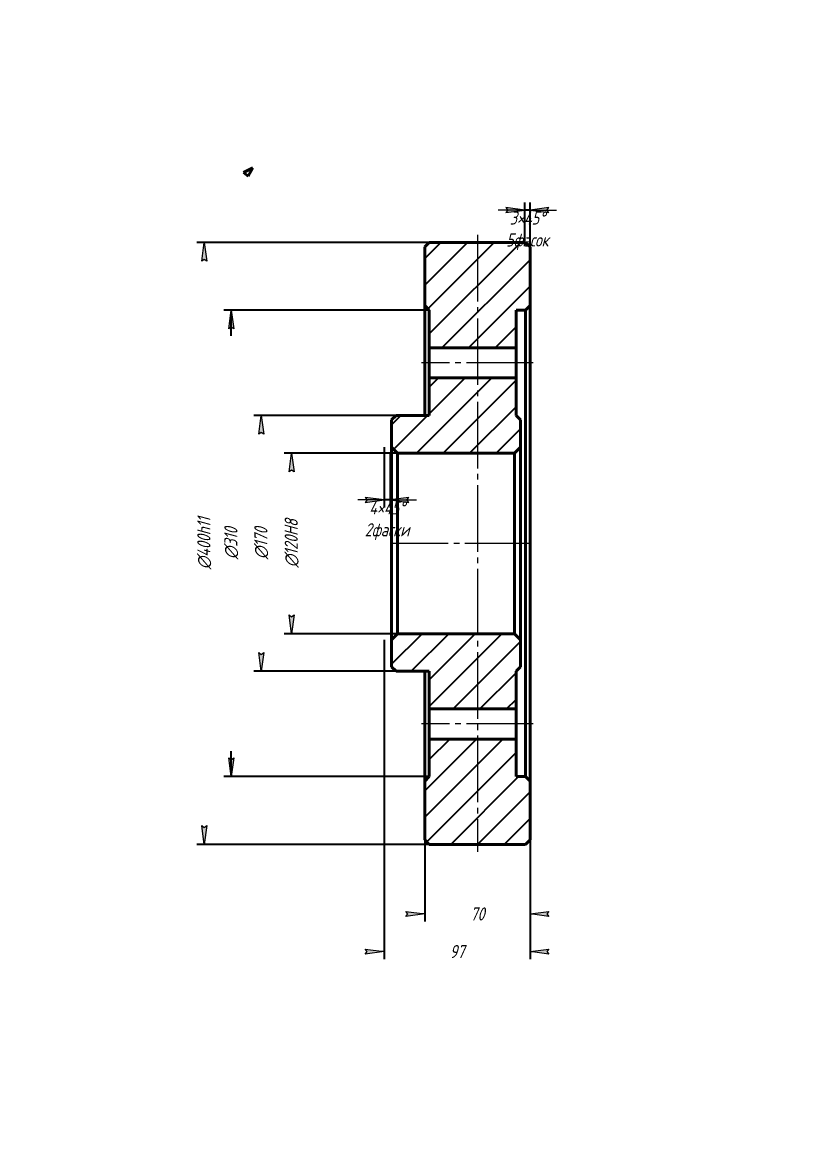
# Model space of a CAD drawing. Header units: millimetres. Extents: x 0 to 420, y 0 to 297.
# Drawn here: x 0 to 210, y 0 to 297 of the extents above; entities that cross this region are included whole.
import ezdxf

# ---------------------------------------------------------------- set-up
doc = ezdxf.new("R2010")
doc.units = ezdxf.units.MM
for name, pattern in [('K5LT_AXLED', [22.18520736694336, 17.68520736694336, -1.5, 1.5, -1.5]), ('K5LT_BASIC', [0]), ('K5LT_THIN', [0])]:
    doc.linetypes.add(name, pattern=pattern)
doc.layers.add('Системный слой', color=7, linetype='Continuous')
doc.styles.add('KDIMTEXTSTYLE', font='GOST_AU.SHX', dxfattribs={"width": 0.96, "oblique": 15, "height": 5})
doc.dimstyles.new('KDIMSTYLE (0.40)', dxfattribs={"dimtxt": 5, "dimasz": 1, "dimexe": 2, "dimexo": 0.0625, "dimgap": 1, "dimtad": 1, "dimlfac": 2.5, "dimtxsty": 'KDIMTEXTSTYLE', "dimsah": 1, "dimcen": 0.09, "dimdle": 1, "dimadec": 0, "dimazin": 0, "dimtfac": 0.667, "dimtmove": 0, "dimatfit": 3, "dimfxl": 1, "dimtvp": 1, "dimtolj": 1, "dimtzin": 0, "dimarcsym": 0})

# ---------------------------------------------------------------- blocks, each defined once
blk = doc.blocks.new('U8')
at = {"layer": 'Системный слой', "color": 150, "linetype": 'K5LT_BASIC', "lineweight": 40, "true_color": 0x0080ff}
for p, q in [((106.9049927277453, 192.5000740397523), (106.9049927277453, 221.7000740397523)), ((106.9049927277453, 95.30007403975229), (106.9049927277453, 124.5000740397523))]:
    blk.add_line(p, q, dxfattribs=at)
blk = doc.blocks.new('KDIMARROW_01')
at = {"layer": 'Системный слой'}
blk.add_hatch(color=0, dxfattribs=at).paths.add_polyline_path([(-5, -0.6582624912261956), (0, 0), (-5, 0.658262491226197), (-4.5, 5.51091059616309e-16)])
at = {"layer": 'Системный слой', "color": 0, "linetype": 'K5LT_THIN', "lineweight": 18}
for p, q in [((-4.5, 5.51091059616309e-16), (-5, 0.658262491226197)), ((-5, 0.658262491226197), (0, 0)), ((0, 0), (-5, -0.6582624912261956)), ((-5, -0.6582624912261956), (-4.5, 5.51091059616309e-16)), ((0, 0), (-1, 0))]:
    blk.add_line(p, q, dxfattribs=at)
blk = doc.blocks.new('KDIMARROW_02')
at = {"layer": 'Системный слой'}
blk.add_hatch(color=0, dxfattribs=at).paths.add_polyline_path([(4.5, -5.51091059616309e-16), (5, 0.6582624912261956), (0, 0), (5, -0.658262491226197)])
at = {"layer": 'Системный слой', "color": 0, "linetype": 'K5LT_THIN', "lineweight": 18}
for p, q in [((0, 0), (-1, 0)), ((5, 0.6582624912261956), (0, 0)), ((0, 0), (5, -0.658262491226197)), ((0, 0), (7, -8.572527594031472e-16)), ((4.5, -5.51091059616309e-16), (5, 0.6582624912261956)), ((5, -0.658262491226197), (4.5, -5.51091059616309e-16))]:
    blk.add_line(p, q, dxfattribs=at)

msp = doc.modelspace()

# ---------------------------------------------------------------- hatches: boundary and pattern name
at = {"layer": 'Системный слой'}
h = msp.add_hatch(dxfattribs=at)
h.set_pattern_fill('', angle=45, style=0, pattern_type=0)
h.set_pattern_definition([(45, (0, 0), (-3.535533905932738, 3.535533905932738), [])])
h.paths.add_polyline_path([(131.1762069741304, 96.50007403975232), (131.1762069741304, 106.5000740397523), (108.1049927277453, 106.5000740397522), (108.1049927277453, 96.50007403975235), (106.9049927277453, 95.3000740397523), (106.9049927277453, 79.70007403975234), (108.1049927277453, 78.50007403975233), (133.7049927277453, 78.50007403975235), (134.9049927277453, 79.70007403975231), (134.9049927277453, 95.30007403975233), (133.7049927277453, 96.50007403975233)])
h.paths.add_polyline_path([(131.1762069741304, 114.5000740397523), (131.1762069741304, 124.5000740397523), (132.3762069741304, 125.7000740397523), (132.3762069741304, 132.9000740397523), (130.7762069741304, 134.5000740397523), (99.70499272774532, 134.5000740397523), (98.10499272774533, 132.9000740397523), (98.10499272774533, 125.7000740397523), (99.30499272774533, 124.5000740397523), (108.1049927277453, 124.5000740397523), (108.1049927277453, 114.5000740397523)])
h.paths.add_polyline_path([(131.1762069741304, 192.5000740397523), (131.1762069741304, 202.5000740397523), (108.1049927277453, 202.5000740397523), (108.1049927277453, 192.5000740397523), (99.30499272774533, 192.5000740397523), (98.10499272774533, 191.3000740397523), (98.10499272774533, 184.1000740397523), (99.70499272774532, 182.5000740397523), (130.7762069741304, 182.5000740397523), (132.3762069741304, 184.1000740397523), (132.3762069741304, 191.3000740397523)])
h.paths.add_polyline_path([(131.1762069741304, 210.5000740397524), (131.1762069741304, 220.5000740397523), (133.7049927277453, 220.5000740397523), (134.9049927277453, 221.7000740397523), (134.9049927277453, 237.3000740397523), (133.7049927277453, 238.5000740397523), (108.1049927277453, 238.5000740397523), (106.9049927277453, 237.3000740397523), (106.9049927277453, 221.7000740397523), (108.1049927277453, 220.5000740397523), (108.1049927277453, 210.5000740397523)])

# ---------------------------------------------------------------- linework, layer by layer
at = {"layer": 'Системный слой', "color": 150, "linetype": 'K5LT_BASIC', "lineweight": 40, "true_color": 0x0080ff}
for p, q in [((58.76333537775971, 257.0915520649533), (61.27288445913289, 258.3333907856328)), ((58.76333537775971, 257.0915520649533), (60.01810991844631, 256.0921558735445)), ((61.27288445913289, 258.3333907856328), (60.01810991844631, 256.0921558735445)), ((108.1049927277453, 238.5000740397523), (106.9049927277453, 237.3000740397523)), ((108.1049927277453, 238.5000740397523), (133.7049927277453, 238.5000740397523)), ((134.9049927277453, 237.3000740397523), (133.7049927277453, 238.5000740397523)), ((106.9049927277453, 237.3000740397523), (106.9049927277453, 221.7000740397523)), ((134.9049927277453, 221.7000740397523), (134.9049927277453, 237.3000740397523)), ((106.9049927277454, 221.7000740397523), (108.1049927277453, 220.5000740397523)), ((108.1049927277453, 220.5000740397523), (108.1049927277453, 210.5000740397523)), ((131.1762069741304, 210.5000740397523), (131.1762069741304, 220.5000740397523)), ((133.7049927277453, 220.5000740397523), (131.1762069741304, 220.5000740397523)), ((133.7049927277453, 220.5000740397523), (134.9049927277453, 221.7000740397523)), ((133.7049927277453, 96.50007403975229), (133.7049927277453, 220.5000740397523)), ((134.9049927277453, 95.30007403975227), (134.9049927277453, 221.7000740397523)), ((108.1049927277453, 210.5000740397523), (108.1049927277453, 202.5000740397523)), ((131.1762069741304, 210.5000740397523), (108.1049927277453, 210.5000740397523)), ((131.1762069741304, 210.5000740397523), (131.1762069741304, 202.5000740397523)), ((108.1049927277453, 202.5000740397523), (108.1049927277453, 192.5000740397523)), ((131.1762069741304, 202.5000740397523), (108.1049927277453, 202.5000740397523)), ((131.1762069741304, 192.5000740397523), (131.1762069741304, 202.5000740397523)), ((99.30499272774533, 192.5000740397523), (98.10499272774533, 191.3000740397523)), ((98.10499272774533, 191.3000740397523), (98.10499272774533, 184.1000740397523)), ((99.30499272774533, 192.5000740397523), (108.1049927277453, 192.5000740397523)), ((132.3762069741304, 191.3000740397523), (131.1762069741304, 192.5000740397523)), ((132.3762069741304, 184.1000740397523), (132.3762069741304, 191.3000740397523)), ((98.10499272774533, 184.1000740397523), (98.10499272774533, 132.9000740397523)), ((98.10499272774533, 184.1000740397523), (99.70499272774532, 182.5000740397523)), ((99.70499272774532, 182.5000740397523), (99.70499272774532, 134.5000740397523)), ((130.7762069741304, 182.5000740397523), (99.70499272774532, 182.5000740397523)), ((132.3762069741304, 184.1000740397523), (130.7762069741304, 182.5000740397523)), ((130.7762069741304, 182.5000740397523), (130.7762069741304, 134.5000740397523)), ((132.3762069741304, 184.1000740397523), (132.3762069741304, 132.9000740397523)), ((98.10499272774533, 132.9000740397523), (99.70499272774532, 134.5000740397523)), ((130.7762069741304, 134.5000740397523), (99.70499272774532, 134.5000740397523)), ((132.3762069741304, 132.9000740397523), (130.7762069741304, 134.5000740397523)), ((98.10499272774533, 132.9000740397523), (98.10499272774533, 125.7000740397523)), ((132.3762069741304, 125.7000740397523), (132.3762069741304, 132.9000740397523)), ((99.30499272774533, 124.5000740397523), (98.10499272774533, 125.7000740397523)), ((132.3762069741304, 125.7000740397523), (131.1762069741304, 124.5000740397523)), ((99.30499272774533, 124.5000740397523), (108.1049927277453, 124.5000740397523)), ((108.1049927277453, 124.5000740397523), (108.1049927277453, 114.5000740397523)), ((131.1762069741304, 114.5000740397523), (131.1762069741304, 124.5000740397523)), ((108.1049927277453, 114.5000740397523), (108.1049927277453, 106.5000740397523)), ((131.1762069741304, 114.5000740397523), (108.1049927277453, 114.5000740397523)), ((131.1762069741304, 114.5000740397523), (131.1762069741304, 106.5000740397523)), ((108.1049927277453, 106.5000740397523), (108.1049927277453, 96.50007403975228)), ((131.1762069741304, 106.5000740397523), (108.1049927277453, 106.5000740397523)), ((131.1762069741304, 96.50007403975229), (131.1762069741304, 106.5000740397523)), ((106.9049927277453, 95.30007403975227), (108.1049927277453, 96.50007403975228)), ((106.9049927277453, 95.30007403975229), (106.9049927277453, 79.70007403975228)), ((133.7049927277453, 96.50007403975229), (131.1762069741304, 96.50007403975229)), ((133.7049927277453, 96.50007403975228), (134.9049927277453, 95.30007403975227)), ((134.9049927277453, 79.70007403975228), (134.9049927277453, 95.30007403975229)), ((108.1049927277453, 78.50007403975229), (106.9049927277453, 79.70007403975228)), ((108.1049927277453, 78.50007403975229), (133.7049927277453, 78.50007403975229)), ((134.9049927277453, 79.70007403975228), (133.7049927277453, 78.50007403975229))]:
    msp.add_line(p, q, dxfattribs=at)
at = {"layer": 'Системный слой', "color": 30, "linetype": 'K5LT_AXLED', "lineweight": 18, "true_color": 0xff8000}
for p, q in [((120.9049927277454, 240.5000740397523), (120.9049927277453, 76.50007403975229)), ((135.7049927277453, 206.5000740397523), (106.1049927277453, 206.5000740397523)), ((135.3049927277453, 158.5000740397523), (98.50499272774532, 158.5000740397523)), ((135.7049927277453, 110.5000740397523), (106.1049927277453, 110.5000740397523))]:
    msp.add_line(p, q, dxfattribs=at)

# ---------------------------------------------------------------- block references
at = {"layer": 'Системный слой'}
msp.add_blockref('U8', (0, 0), dxfattribs=at)

# ---------------------------------------------------------------- dimensions: what is measured, and where the dimension line sits
at = {"layer": 'Системный слой', "color": 7}
msp.add_linear_dim(base=(133.4778844777446, 247.1117203349399), p1=(134.9049927277453, 236.0788035047157), p2=(133.4778844777446, 237.5059117547136), text='\\H3.5;\\W0.965;\\Q15;\\H3.5;\\W0.965;\\Q15;\\Q15;3\\H3.5;\\W0.965;\\Q15;\\Q15;\\Q15;×\\Q15;45\\Q15;°\\Q15;\\X\\H3.5;\\W0.965;\\Q15;\\Q15;5фасок', dimstyle='KDIMSTYLE (0.40)', override={"dimexo": 0, "dimtoh": 1, "dimblk1": 'KDIMARROW_02', "dimblk2": 'KDIMARROW_02', "dimse1": 0, "dimse2": 0, "dimclrt": 7, "dimtmove": 1, "dimtolj": 1}, dxfattribs=at).render()
for base, p1, p2, location, override in [((48.34475636739889, 238.5000740397523), (120.9049927277453, 78.50007403975229), (120.9049927277454, 238.5000740397523), (48.34475636739887, 158.5000740397523), {"dimexo": 0, "dimpost": '\\H3.5;\\W0.965;\\Q15;∅<>\\H3.5;\\W0.965;\\Q15;\\Q15;h11', "dimblk1": 'KDIMARROW_01', "dimblk2": 'KDIMARROW_01', "dimse1": 0, "dimse2": 0, "dimclrt": 7, "dimtolj": 1}), ((55.5182567390579, 220.5000740397523), (108.1049927277453, 96.50007403975228), (108.1049927277453, 220.5000740397523), (55.51825673905789, 158.5000740397523), {"dimexo": 0, "dimpost": '\\H3.5;\\W0.965;\\Q15;∅<>', "dimblk1": 'KDIMARROW_01', "dimblk2": 'KDIMARROW_01', "dimse1": 0, "dimse2": 0, "dimclrt": 7, "dimtolj": 1}), ((63.48882669885999, 192.5000740397523), (104.1049927277453, 124.5000740397523), (100.1049927277453, 192.5000740397523), (63.48882669885998, 158.5000740397523), {"dimexo": 0, "dimpost": '\\H3.5;\\W0.965;\\Q15;∅<>', "dimblk1": 'KDIMARROW_01', "dimblk2": 'KDIMARROW_01', "dimse1": 0, "dimse2": 0, "dimclrt": 7, "dimtolj": 1}), ((71.56270582736707, 182.5000740397523), (100.5049927277453, 134.5000740397523), (100.5049927277453, 182.5000740397523), (71.56270582736707, 158.5000740397523), {"dimexo": 0, "dimpost": '\\H3.5;\\W0.965;\\Q15;∅<>\\H3.5;\\W0.965;\\Q15;\\Q15;H8', "dimblk1": 'KDIMARROW_01', "dimblk2": 'KDIMARROW_01', "dimse1": 0, "dimse2": 0, "dimclrt": 7, "dimtolj": 1})]:
    msp.add_linear_dim(base=base, p1=p1, p2=p2, angle=90, location=location, dimstyle='KDIMSTYLE (0.40)', override=override, dxfattribs=at).render()
msp.add_linear_dim(base=(96.10499272774533, 170.0642477436211), p1=(97.70499272774532, 182.5000740397523), p2=(96.10499272774533, 184.1000740397523), dimstyle='KDIMSTYLE (0.40)', override={"dimexo": 0, "dimpost": '\\H3.5;\\W0.965;\\Q15;<>\\H3.5;\\W0.965;\\Q15;\\Q15;\\Q15;×\\Q15;45\\Q15;°\\Q15;\\X\\H3.5;\\W0.965;\\Q15;\\Q15;2фаски', "dimblk1": 'KDIMARROW_02', "dimblk2": 'KDIMARROW_02', "dimse1": 0, "dimse2": 0, "dimclrt": 7, "dimtolj": 1}, dxfattribs=at).render()
for base, p1, p2, location in [((96.10499272774533, 50), (134.9049927277453, 132.9000740397523), (96.10499272774533, 132.9000740397523), (115.5049927277453, 50)), ((106.9049927277453, 60), (134.9049927277453, 80.92134457478888), (106.9049927277453, 80.92134457478886), (120.9049927277453, 60))]:
    msp.add_linear_dim(base=base, p1=p1, p2=p2, location=location, dimstyle='KDIMSTYLE (0.40)', override={"dimexo": 0, "dimpost": '\\H3.5;\\W0.965;\\Q15;<>', "dimblk1": 'KDIMARROW_01', "dimblk2": 'KDIMARROW_01', "dimse1": 0, "dimse2": 0, "dimclrt": 7, "dimtolj": 1}, dxfattribs=at).render()

doc.saveas('drawing.dxf')
